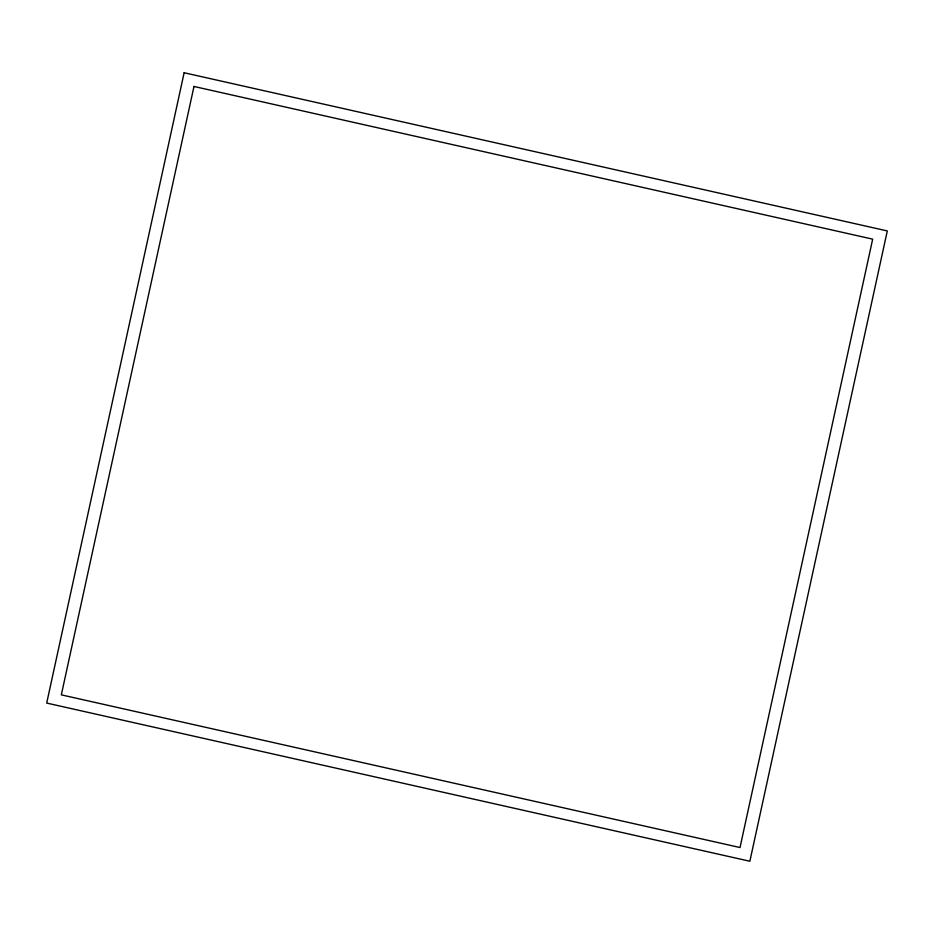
<?xml version="1.0" encoding="UTF-8"?>
<svg xmlns="http://www.w3.org/2000/svg" width="934" height="934" viewBox="0 0 934 934"><rect width="100%" height="100%" fill="white"/><g stroke="black" fill="none" stroke-linecap="round" stroke-linejoin="round"><path stroke-width="1.4" d="M184.138 72.747L46.7 703.069L749.862 861.253L887.3 230.931L184.138 72.747M193.98 86.465L61.329 694.849L740.02 847.535L872.671 239.151L193.98 86.465"/></g></svg>
